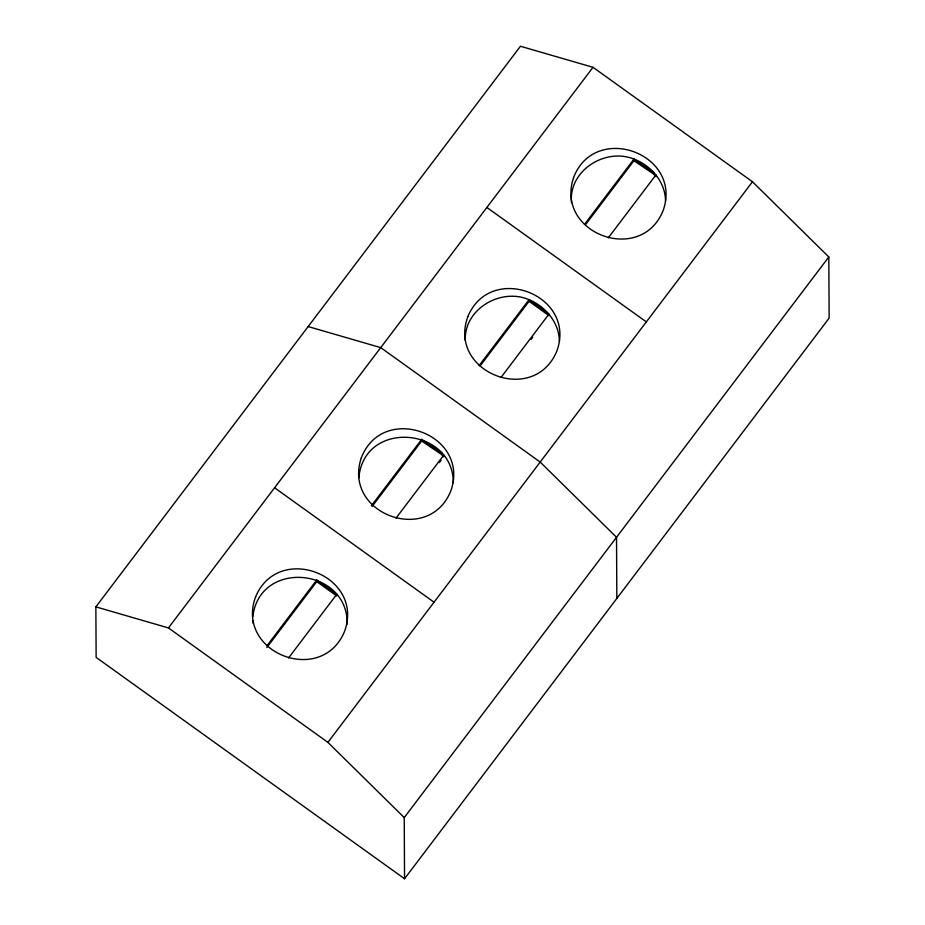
<?xml version="1.0" encoding="UTF-8"?>
<svg xmlns="http://www.w3.org/2000/svg" width="925" height="925" viewBox="0 0 925 925"><rect width="100%" height="100%" fill="white"/><g stroke="black" fill="none" stroke-linecap="round" stroke-linejoin="round"><path stroke-width="1.39" d="M358.877 477.682C364.126 419.372 453.192 426.864 453.331 482.781M252.837 616.582C259.74 558.943 348.32 567.673 347.187 624.178M95.865 606.869L520.451 46.25L593.018 67.305L752.476 181.751L828.812 256.977L829.135 318.131L404.549 878.75L96.131 657.386L95.865 606.869L168.442 627.925L327.901 742.37L404.237 817.596L404.549 878.75M168.442 627.925L593.018 67.305M371.364 505.802L421.661 439.387L442.046 453.215L442.046 454.846L443.699 456.834M584.519 224.347L633.949 159.077C651.327 165.552 665.399 182.121 665.538 201.141M372.243 506.287L421.673 441.017L421.661 439.387M585.398 224.833L633.96 160.707L633.949 159.077C605.285 147.41 568.343 170.732 571.5 202.679M266.874 645.858L316.743 579.998L336.735 594.347L288.588 657.929M479.162 365.548L529.031 299.688C545.669 306.545 559.186 322.767 559.382 341.209M266.874 647.488L316.755 581.628L316.743 579.998M480.029 366.046L529.042 301.319L529.031 299.688C501.119 287.571 464.153 308.742 465.263 340.261M500.876 377.62L549.022 314.038L529.031 299.688M530.973 339.521L532.696 337.243M395.993 518.173L443.699 455.192M608.28 237.864L655.987 174.883L655.987 176.525L654.345 174.536L633.96 160.707M439.363 462.558L441.098 460.268M327.901 742.37L752.476 181.751M404.237 817.596L828.812 256.977M308.164 326.56L380.73 347.615L540.188 462.061L616.524 537.286L616.836 598.44M633.949 159.077L654.333 172.906L654.345 174.536M421.673 441.017L442.046 454.846M486.874 207.454L646.332 321.9M529.042 301.319L549.034 315.668M274.586 487.764L434.045 602.21M316.755 581.628L336.746 595.978M252.976 620.571L253.068 623.23M361.293 457.875C342.308 514.393 429.639 545.866 451.076 490.227C470.062 433.709 382.73 402.236 361.293 457.875M573.581 177.565C554.595 234.083 641.927 265.556 663.364 209.917C682.349 153.4 595.018 121.927 573.581 177.565M255.589 596.856C235.008 652.911 321.553 686.489 344.493 631.555C365.074 575.489 278.529 541.923 255.589 596.856M467.877 316.547C447.295 372.602 533.841 406.179 556.781 351.246C577.362 295.179 490.817 261.613 467.877 316.547"/></g></svg>
